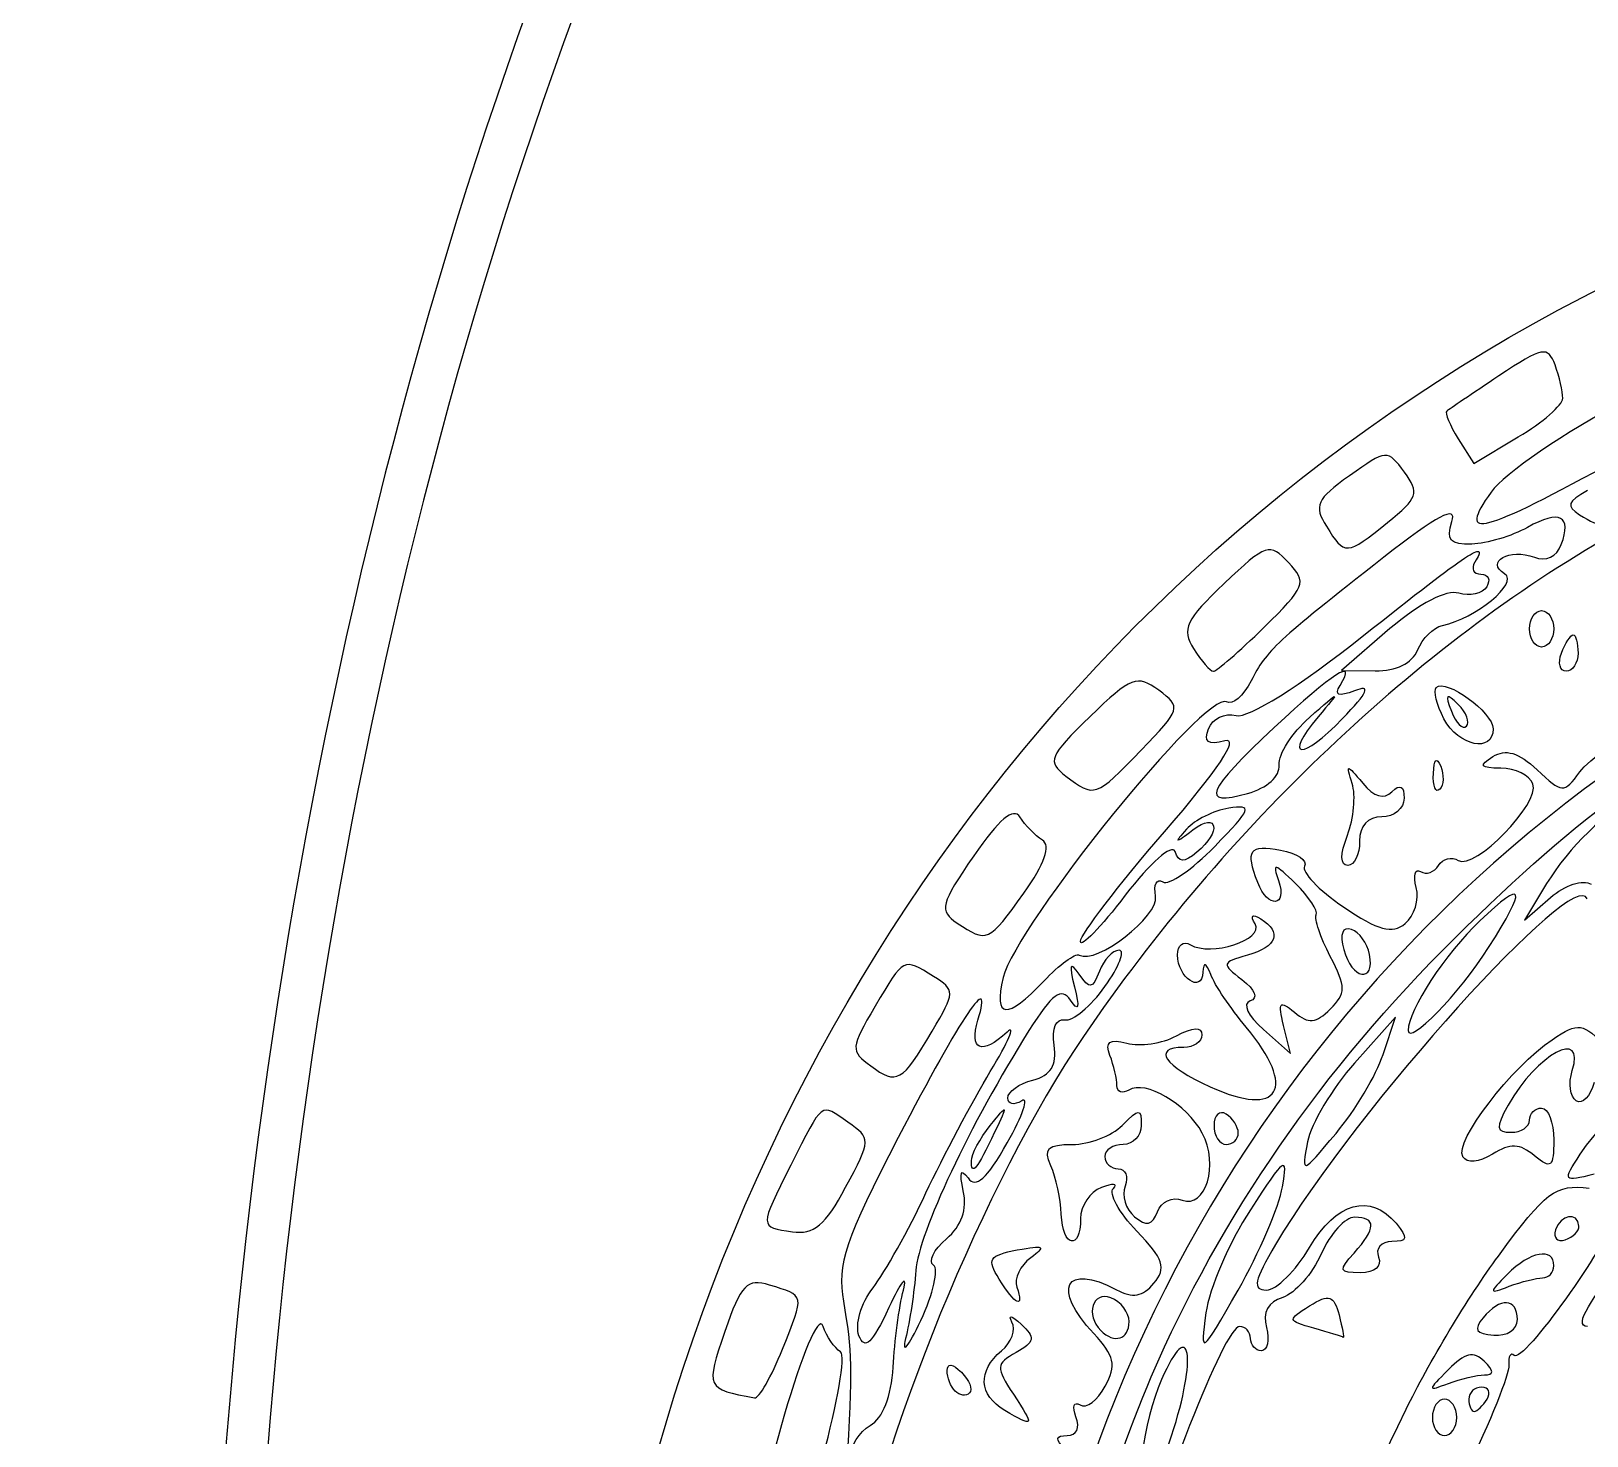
# Model space of a CAD drawing. Header units: millimetres. Extents: x 89 to 151, y 168 to 272.
# Drawn here: x 88.67 to 109.55, y 228.52 to 247.37 of the extents above; entities that cross this region are included whole.
import ezdxf

# ---------------------------------------------------------------- set-up
doc = ezdxf.new("R2010")
doc.units = ezdxf.units.MM
doc.layers.add('Layer_1', color=7, linetype='CONTINUOUS')

msp = doc.modelspace()

# ---------------------------------------------------------------- linework, layer by layer
at = {"layer": 'Layer_1', "color": 7}
for points in [[(109.22598, 242.443745)], [(106.87385, 240.775636)], [(105.2143, 239.366855)], [(108.77924, 239.350148)], [(109.20882, 239.024505)], [(107.82251, 238.335215)], [(107.63201, 238.142925)], [(103.56862, 237.721575)], [(105.42039, 237.52409)], [(101.99236, 235.801513)], [(106.63378, 234.98117)], [(108.23051, 235.072831)], [(102.26166, 234.623251)], [(100.7638, 233.950403)], [(106.81492, 233.637243)], [(99.632746, 232.729068)], [(104.87153, 232.583435)], [(101.28941, 232.209165)], [(107.88268, 232.268868)], [(105.46489, 231.860348)], [(109.44277, 231.335269)], [(100.78083, 230.809505)], [(101.66358, 230.621995)], [(108.95533, 230.639208)], [(108.61642, 230.079457)], [(103.40614, 230.051892)], [(105.88551, 229.963427)], [(98.754886, 229.682599)], [(108.17385, 229.336636)], [(101.07233, 229.119527)], [(101.73717, 228.861199)], [(108.20937, 229.010994)], [(107.80231, 228.766754)], [(103.97529, 228.520328)]]:
    msp.add_lwpolyline(points, close=True, dxfattribs=at)
for points in [[(107.82382, 241.900019), (108.03066, 241.568815), (108.62774, 241.924869)], [(106.90679, 239.352537), (106.25551, 238.792531), (106.70851, 238.786331)], [(107.48928, 237.409834), (107.48948, 237.409836)], [(106.33701, 236.580779), (106.33633, 236.58075)], [(109.0095, 235.930872), (108.71061, 235.442408), (109.0603, 235.743296)], [(106.81492, 233.637248), (106.98061, 234.139846), (106.43226, 233.522628)], [(105.2104, 233.972811), (105.5741, 233.651332), (105.4799, 234.026985)]]:
    msp.add_lwpolyline(points, dxfattribs=at)
at = {"layer": 'Layer_1', "color": 1}
for points in [[(121.03191, 271.867706), (108.898043, 271.867706), (97.958954, 259.685597), (93.315524, 241.001878)], [(93.315524, 241.001878), (88.672094, 222.318158), (91.238767, 200.812267), (99.818707, 186.512367)]]:
    msp.add_open_spline(points, degree=3, dxfattribs=at)
at = {"layer": 'Layer_1', "color": 7}
for points in [[(121.03191, 270.940979), (109.122938, 270.940979), (98.3866, 258.98466), (93.829234, 240.647235)], [(96.696886, 226.786507), (98.527536, 235.06116), (104.01123, 241.690606), (111.56251, 244.758076)], [(109.12188, 242.891131), (109.02628, 243.149535), (108.95705, 243.136002), (108.36878, 242.743913)], [(109.22593, 242.443745), (109.22657, 242.533295), (109.17973, 242.734619), (109.12188, 242.891131)], [(108.36878, 242.743913), (108.01247, 242.506433), (107.69757, 242.293927), (107.66896, 242.271678)], [(110.06665, 242.417995), (109.25235, 241.988654), (108.4414, 241.434143), (108.26452, 241.185746)], [(108.62774, 241.924869), (108.95613, 242.120699), (109.22534, 242.354193), (109.22598, 242.443745)], [(107.66896, 242.271678), (107.64036, 242.249428), (107.71006, 242.082181), (107.82382, 241.900019)], [(107.10025, 241.453486), (106.87574, 241.759517), (106.86092, 241.758531), (106.36363, 241.404426)], [(108.26452, 241.185746), (107.79645, 240.528389), (108.11236, 240.610759), (109.98326, 241.633892)], [(106.36363, 241.404426), (105.92094, 241.089196), (105.88143, 241.002543), (106.05429, 240.725766)], [(106.87385, 240.775636), (107.28339, 241.104273), (107.30624, 241.172703), (107.10025, 241.453486)], [(109.55952, 241.204496), (109.29004, 241.060274), (109.26824, 240.996537), (109.44917, 240.881931)], [(107.73896, 240.790968), (107.80976, 241.014037), (107.5398, 240.872318), (106.82292, 240.310075)], [(109.20503, 240.479968), (109.35417, 240.868636), (109.18733, 240.953768), (108.75247, 240.71096)], [(109.44917, 240.881931), (109.74958, 240.691673), (109.80636, 240.697323), (110.15488, 240.952171)], [(106.05429, 240.725766), (106.30171, 240.329567), (106.31932, 240.330637), (106.87385, 240.775636)], [(108.00538, 240.48667), (107.71424, 240.47727), (107.65927, 240.53993), (107.73896, 240.790968)], [(93.829234, 240.647235), (89.271868, 222.309809), (91.790969, 201.20252), (100.211883, 187.167662)], [(109.89175, 240.613569), (107.2959, 239.141946), (104.69231, 236.671664), (102.79356, 233.878836)], [(106.55683, 239.263323), (107.97359, 240.389222), (108.24649, 240.569183), (108.04657, 240.2457)], [(108.75247, 240.71096), (108.54331, 240.594182), (108.20712, 240.493257), (108.00538, 240.48667)], [(105.5468, 240.238867), (105.29272, 240.509247), (105.24705, 240.494373), (104.67997, 239.956552)], [(106.82292, 240.310075), (105.36533, 239.166912), (105.25615, 239.065175), (105.04524, 238.653541)], [(108.44592, 240.087526), (108.18168, 240.250841), (108.51472, 240.437237), (108.84458, 240.310654)], [(108.84458, 240.310654), (109.00105, 240.250614), (109.14251, 240.317054), (109.20503, 240.479968)], [(115.17826, 240.111943), (108.5562, 238.003628), (103.61727, 232.494186), (102.18853, 225.62174)], [(105.2143, 239.366855), (105.77638, 239.915716), (105.79777, 239.971807), (105.5468, 240.238867)], [(108.04657, 240.2457), (107.99117, 240.15615), (108.02777, 240.082879), (108.12797, 240.082879)], [(104.67997, 239.956552), (104.16871, 239.47168), (104.10908, 239.34441), (104.27137, 239.084541)], [(107.61043, 239.394683), (108.05951, 239.487743), (108.63892, 239.968243), (108.44592, 240.087526)], [(108.20527, 239.913434), (108.14767, 239.820234), (107.97848, 239.781916), (107.82931, 239.828264)], [(108.12797, 240.082879), (108.22808, 240.082879), (108.26288, 240.006629), (108.20527, 239.913434)], [(107.82931, 239.828264), (107.66675, 239.878784), (107.29714, 239.688176), (106.90679, 239.352537)], [(108.77924, 239.350148), (108.77924, 239.484476), (108.85244, 239.59438), (108.94207, 239.59438)], [(108.94207, 239.59438), (109.03157, 239.59438), (109.10489, 239.484477), (109.10489, 239.350148)], [(104.53748, 238.780261), (104.57938, 238.780261), (104.88389, 239.044229), (105.2143, 239.366855)], [(104.84137, 238.186991), (105.00616, 238.145631), (105.69151, 238.575655), (106.55683, 239.263323)], [(107.27838, 239.065154), (107.34268, 239.221869), (107.49208, 239.370157), (107.61043, 239.394683)], [(108.94207, 239.105916), (108.85247, 239.105916), (108.77924, 239.215819), (108.77924, 239.350148)], [(109.10489, 239.350148), (109.10489, 239.21582), (109.03169, 239.105916), (108.94207, 239.105916)], [(109.20882, 239.024505), (109.26042, 239.158832), (109.33137, 239.268736), (109.36654, 239.268736)], [(109.36654, 239.268736), (109.40174, 239.268736), (109.43054, 239.158834), (109.43054, 239.024505)], [(104.27137, 239.084541), (104.37595, 238.917187), (104.49564, 238.780261), (104.53748, 238.780261)], [(106.70851, 238.786331), (106.99099, 238.782531), (107.20552, 238.887482), (107.27838, 239.065154)], [(106.23838, 238.589723), (106.47709, 238.97598), (106.13888, 238.760346), (105.35298, 238.025238)], [(109.27282, 238.780273), (109.18612, 238.780273), (109.15736, 238.890176), (109.20882, 239.024505)], [(109.43054, 239.024505), (109.43054, 238.890178), (109.35954, 238.780273), (109.27282, 238.780273)], [(103.80409, 238.525381), (103.51571, 238.738824), (103.43377, 238.707473), (102.883, 238.172929)], [(105.04524, 238.653541), (104.94066, 238.449541), (104.79206, 238.32164), (104.71493, 238.369316)], [(107.52903, 238.561259), (107.65788, 238.690056), (108.29076, 238.230684), (108.29076, 238.008403)], [(107.78042, 235.201865), (109.49549, 236.896814), (110.58058, 237.679917), (112.67989, 238.737786)], [(104.71493, 238.369316), (104.44586, 238.535608), (101.8904, 235.380779), (101.7176, 234.668981)], [(103.56862, 237.721575), (104.10349, 238.27342), (104.1108, 238.298371), (103.80409, 238.525381)], [(105.82632, 238.159839), (106.25054, 238.533709), (106.25126, 238.533763), (105.94323, 238.168639)], [(106.43202, 238.518713), (106.21454, 238.435263), (106.15615, 238.456673), (106.23838, 238.589723)], [(106.26707, 238.141029), (106.61556, 238.504776), (106.65983, 238.606133), (106.43202, 238.518713)], [(107.63203, 238.142925), (107.53203, 238.329698), (107.48573, 238.517948), (107.52903, 238.561259)], [(107.82252, 238.335219), (107.66171, 238.494828), (107.64301, 238.476126), (107.73132, 238.244069)], [(104.4726, 238.009997), (104.5246, 238.145221), (104.69043, 238.224868), (104.84137, 238.186991)], [(107.73132, 238.244069), (107.79242, 238.083491), (107.88351, 237.993125), (107.93365, 238.043256)], [(107.93365, 238.043256), (107.98375, 238.093396), (107.93374, 238.224767), (107.82251, 238.335215)], [(102.883, 238.172929), (102.32981, 237.636043), (102.30214, 237.568191), (102.55736, 237.374301)], [(105.35298, 238.025238), (104.43532, 237.166879), (104.35291, 236.964073), (104.99361, 237.140963)], [(104.6928, 237.846392), (104.46176, 237.785972), (104.4033, 237.829402), (104.4726, 238.009997)], [(105.42043, 237.524141), (105.40863, 237.666869), (105.59154, 237.952935), (105.82632, 238.159839)], [(105.94323, 238.168639), (105.46588, 237.602827), (105.72988, 237.580324), (106.26707, 238.141029)], [(108.29076, 238.008403), (108.29076, 237.678578), (107.8302, 237.77263), (107.63201, 238.142925)], [(109.45386, 237.428992), (109.57549, 237.59442), (110.0413, 237.917589), (110.48905, 238.147147)], [(103.88112, 236.625334), (104.59962, 237.456815), (104.89347, 237.89887), (104.6928, 237.846392)], [(102.55736, 237.374301), (102.94367, 237.080809), (102.94951, 237.082811), (103.56862, 237.721575)], [(107.48948, 237.409836), (107.49748, 237.599514), (107.53578, 237.638095), (107.58788, 237.508206)], [(108.39564, 237.480126), (108.1148, 237.482126), (108.09388, 237.512426), (108.28844, 237.635453)], [(108.28844, 237.635453), (108.45932, 237.743492), (108.63312, 237.691563), (108.88146, 237.458252)], [(104.99361, 237.140963), (105.25924, 237.214293), (105.43283, 237.370137), (105.42039, 237.52409)], [(106.40053, 237.27274), (106.31563, 237.542304), (106.32393, 237.542719), (106.54102, 237.27984)], [(107.57478, 237.196131), (107.52068, 237.142031), (107.48218, 237.238201), (107.48928, 237.409834)], [(107.58788, 237.508206), (107.63488, 237.390667), (107.62908, 237.250236), (107.57478, 237.196131)], [(108.82466, 237.26893), (108.78056, 237.383714), (108.58755, 237.478755), (108.39564, 237.480126)], [(108.88146, 237.458252), (109.22143, 237.138867), (109.23991, 237.137922), (109.45386, 237.428992)], [(106.33633, 236.58075), (106.42123, 236.803851), (106.44996, 237.115246), (106.40053, 237.27274)], [(106.54102, 237.27984), (106.69455, 237.093932), (106.826, 237.054921), (106.93423, 237.163154)], [(106.93423, 237.163154), (107.04248, 237.271377), (107.0968, 237.242274), (107.0968, 237.076084)], [(107.82457, 236.242825), (108.04567, 236.106178), (108.92474, 237.008119), (108.82466, 237.26893)], [(104.55641, 236.430214), (105.05355, 236.943149), (105.07165, 236.992881), (104.74282, 236.942697)], [(107.0968, 237.076084), (107.0968, 236.938771), (106.96248, 236.826424), (106.7983, 236.826424)], [(110.29766, 237.168989), (109.76745, 236.864856), (109.31481, 236.429793), (109.0095, 235.930872)], [(101.94161, 236.825012), (101.85821, 236.960019), (101.65751, 236.791472), (101.32323, 236.305602)], [(102.24338, 236.514989), (102.14538, 236.575579), (102.00955, 236.715088), (101.94161, 236.825012)], [(104.74282, 236.942697), (104.54252, 236.912127), (104.28805, 236.785407), (104.17732, 236.661091)], [(104.26092, 236.650721), (104.59776, 236.905608), (104.65027, 236.627351), (104.31752, 236.351135)], [(106.7983, 236.826424), (106.60834, 236.826424), (106.4998, 236.708005), (106.4998, 236.500782)], [(102.75488, 235.155306), (102.75488, 235.246996), (103.26169, 235.908512), (103.88112, 236.625334)], [(104.17732, 236.661091), (104.00676, 236.469597), (104.01954, 236.468005), (104.26092, 236.650721)], [(106.34101, 236.175138), (106.23906, 236.175138), (106.23735, 236.320337), (106.33701, 236.580779)], [(101.99236, 235.801513), (102.27445, 236.197975), (102.36051, 236.442597), (102.24338, 236.514989)], [(104.02248, 236.361505), (103.98588, 236.47146), (103.68562, 236.207544), (103.35536, 235.775013)], [(103.8579, 235.953568), (103.9393, 235.903288), (104.25358, 236.117781), (104.55641, 236.430214)], [(104.31752, 236.351135), (104.14288, 236.206194), (104.07344, 236.208635), (104.02248, 236.361505)], [(105.1333, 235.944152), (104.96551, 236.381403), (105.0198, 236.45835), (105.43963, 236.378101)], [(105.43963, 236.378101), (105.66246, 236.335501), (105.80711, 236.239689), (105.76106, 236.165181)], [(106.4998, 236.500782), (106.4998, 236.321678), (106.4283, 236.175138), (106.34101, 236.175138)], [(101.32323, 236.305602), (100.87484, 235.653896), (100.85385, 235.569002), (101.09962, 235.40184)], [(105.63996, 235.930832), (105.35826, 236.208993), (105.32494, 236.214929), (105.41144, 235.971532)], [(109.55363, 235.72487), (109.40032, 236.184794), (106.47486, 232.940563), (105.37142, 231.086963)], [(105.76106, 236.165181), (105.71496, 236.090681), (105.94927, 235.844922), (106.28164, 235.619071)], [(107.25906, 235.878979), (107.21646, 236.042075), (107.24296, 236.137585), (107.31796, 236.091225)], [(107.31796, 236.091225), (107.39306, 236.044865), (107.50111, 236.082525), (107.55825, 236.175065)], [(107.55825, 236.175065), (107.61545, 236.267545), (107.73525, 236.298036), (107.82457, 236.242825)], [(109.46074, 232.298297), (110.27016, 233.538041), (114.34661, 236.266724), (115.12939, 236.092756)], [(103.7616, 235.760847), (103.7333, 235.917122), (103.7766, 236.003846), (103.8579, 235.953568)], [(105.41144, 235.971532), (105.53754, 235.616709), (105.26909, 235.590273), (105.1333, 235.944152)], [(105.9175, 235.512105), (105.9462, 235.563305), (105.8213, 235.75173), (105.63996, 235.930832)], [(108.23048, 235.072831), (108.75209, 235.893672), (108.71585, 236.004918), (108.11344, 235.432172)], [(109.0603, 235.743296), (109.25757, 235.913031), (109.4964, 235.990779), (109.60824, 235.921665)], [(101.09962, 235.40184), (101.49742, 235.131284), (101.52394, 235.143158), (101.99236, 235.801513)], [(102.73781, 234.970615), (102.96915, 234.842027), (103.81052, 235.491455), (103.7616, 235.760847)], [(103.35536, 235.775013), (103.0251, 235.342481), (102.75488, 235.063615), (102.75488, 235.155306)], [(107.11127, 235.395438), (107.23514, 235.498294), (107.30171, 235.715885), (107.25906, 235.878979)], [(105.09744, 235.390894), (105.02834, 235.502699), (105.05744, 235.528822), (105.17224, 235.457914)], [(106.10671, 234.953607), (105.97389, 235.209584), (105.88876, 235.460909), (105.9175, 235.512105)], [(106.28164, 235.619071), (106.75124, 235.299968), (106.93617, 235.250118), (107.11127, 235.395438)], [(104.22968, 235.111012), (104.49827, 234.945011), (105.22762, 235.180252), (105.09744, 235.390894)], [(105.17224, 235.457914), (105.46548, 235.276686), (105.39462, 235.082973), (104.99388, 234.970216)], [(106.39044, 235.316105), (106.26907, 235.356495), (106.23159, 235.257725), (106.28731, 235.04466)], [(106.6338, 234.981164), (106.6048, 235.13046), (106.49533, 235.281182), (106.39044, 235.316105)], [(108.11344, 235.432172), (107.64781, 234.989479), (107.15106, 234.22952), (107.15106, 233.959875)], [(103.70456, 229.31307), (104.63196, 231.464194), (106.00348, 233.445746), (107.78042, 235.201865)], [(104.05759, 234.973128), (104.05759, 235.107456), (104.13499, 235.169503), (104.22968, 235.111012)], [(100.78232, 234.68362), (100.37206, 234.939824), (100.3897, 234.948801), (99.997436, 234.283978)], [(102.26167, 234.623304), (102.46941, 234.844424), (102.68368, 235.000713), (102.73781, 234.970615)], [(102.73543, 234.714302), (102.61249, 234.893222), (102.59674, 234.850795), (102.67353, 234.546918)], [(103.27182, 235.035376), (103.18572, 235.035376), (103.06691, 234.909203), (103.00775, 234.755002)], [(103.08262, 234.549899), (103.27274, 234.816911), (103.35789, 235.035376), (103.27182, 235.035376)], [(104.39609, 234.740775), (104.37849, 234.448491), (104.05759, 234.668745), (104.05759, 234.973128)], [(104.50172, 234.709675), (104.43812, 234.877131), (104.40492, 234.886906), (104.39609, 234.740775)], [(104.99388, 234.970216), (104.64685, 234.872586), (104.64302, 234.855262), (104.92108, 234.642029)], [(106.10654, 234.246573), (106.32011, 234.460137), (106.32012, 234.542237), (106.10671, 234.953607)], [(106.28731, 235.04466), (106.39136, 234.646692), (106.70998, 234.588307), (106.63378, 234.98117)], [(107.15106, 233.959875), (107.15106, 233.748267), (107.84057, 234.45918), (108.23051, 235.072831)], [(101.37819, 234.099148), (101.58872, 234.795976), (101.162, 234.167158), (100.30872, 232.523175)], [(100.76372, 233.950403), (101.0756, 234.478995), (101.07613, 234.50013), (100.78232, 234.68362)], [(101.7176, 234.668981), (101.58288, 234.11405), (101.7686, 234.09844), (102.26166, 234.623251)], [(103.00775, 234.755002), (102.91515, 234.513535), (102.87732, 234.507886), (102.73543, 234.714302)], [(104.97732, 234.005193), (104.76678, 234.258331), (104.55276, 234.575348), (104.50172, 234.709675)], [(102.61943, 234.366647), (102.49675, 234.544192), (102.37592, 234.455817), (102.06307, 233.959593)], [(102.54237, 234.102141), (102.6493, 234.081391), (102.89249, 234.282886), (103.08262, 234.549899)], [(102.67353, 234.546918), (102.74613, 234.259719), (102.73013, 234.206638), (102.61943, 234.366647)], [(104.92108, 234.642029), (105.10007, 234.504782), (105.14286, 234.392985), (105.03064, 234.355603)], [(99.997436, 234.283978), (99.667426, 233.724655), (99.664516, 233.684911), (99.938936, 233.484311)], [(105.03064, 234.355603), (104.92331, 234.319823), (104.99824, 234.160388), (105.2104, 233.972811)], [(105.4799, 234.026985), (105.4005, 234.343517), (105.4235, 234.371343), (105.62533, 234.203793)], [(105.62533, 234.203793), (105.81615, 234.045427), (105.91411, 234.054136), (106.10654, 234.246573)], [(101.76861, 233.936328), (101.4308, 233.621872), (101.25603, 233.694764), (101.37819, 234.099148)], [(101.54404, 233.407159), (101.7878, 233.81014), (101.88886, 234.048267), (101.76861, 233.936328)], [(102.40078, 233.761478), (102.36888, 233.989434), (102.42518, 234.124864), (102.54237, 234.102141)], [(109.08371, 233.835898), (109.44461, 234.075024), (109.49216, 234.067956), (109.81641, 233.726979)], [(102.79356, 233.878836), (101.46869, 231.93011), (100.06196, 228.493212), (99.636556, 226.165708)], [(99.938936, 233.484311), (100.2921, 233.226079), (100.35862, 233.26367), (100.7638, 233.950403)], [(102.06307, 233.959593), (101.27614, 232.711362), (100.5807, 231.235902), (100.5448, 230.738395)], [(103.14919, 233.626128), (103.07949, 233.807828), (103.13869, 233.84988), (103.37678, 233.787628)], [(103.37678, 233.787628), (103.55381, 233.741338), (103.85267, 233.785928), (104.04093, 233.886658)], [(104.04093, 233.886658), (104.26745, 234.007884), (104.38322, 234.012844), (104.38322, 233.901298)], [(104.38322, 233.901298), (104.38322, 233.808598), (104.27326, 233.732748), (104.13898, 233.732748)], [(104.49213, 233.204186), (105.42853, 232.779751), (105.66791, 233.174926), (104.97732, 234.005193)], [(107.88277, 232.268855), (107.76494, 232.459476), (108.54756, 233.480641), (109.08371, 233.835898)], [(109.35334, 233.420856), (109.53671, 233.998599), (108.88137, 233.644703), (108.49279, 232.956143)], [(102.11584, 233.294728), (102.35837, 233.358158), (102.4388, 233.489902), (102.40078, 233.761478)], [(103.24339, 233.221346), (103.24339, 233.308846), (103.20099, 233.49101), (103.14919, 233.626128)], [(104.13898, 233.732748), (103.70965, 233.732748), (103.8763, 233.483315), (104.49213, 233.204186)], [(106.18339, 232.578904), (106.4396, 232.884561), (106.72379, 233.360813), (106.81492, 233.637243)], [(106.43226, 233.522628), (106.13065, 233.183159), (105.84646, 232.706907), (105.80071, 232.464291)], [(109.40534, 233.015634), (109.32224, 233.066934), (109.29892, 233.249289), (109.35334, 233.420856)], [(100.68056, 231.778946), (100.91171, 232.27148), (101.30028, 233.004175), (101.54404, 233.407159)], [(101.77793, 233.052921), (101.77793, 233.137321), (101.92999, 233.246128), (102.11584, 233.294728)], [(103.40285, 233.160776), (103.31525, 233.106576), (103.24339, 233.133826), (103.24339, 233.221346)], [(104.38843, 232.583099), (104.17885, 232.974701), (103.62604, 233.298717), (103.40285, 233.160776)], [(109.64523, 233.262545), (109.59633, 233.075439), (109.48835, 232.964329), (109.40534, 233.015634)], [(99.632716, 232.729068), (99.260816, 232.989559), (99.307266, 233.024587), (98.867176, 232.151787)], [(101.77164, 232.453881), (101.98086, 232.826132), (102.06787, 233.078676), (101.96498, 233.015091)], [(101.96498, 233.015091), (101.86211, 232.951501), (101.77793, 232.968521), (101.77793, 233.052921)], [(101.54267, 232.684054), (101.78144, 232.982067), (101.78482, 232.976871), (101.60197, 232.593064)], [(103.31318, 232.686023), (103.54579, 232.918626), (103.56904, 232.918626), (103.56904, 232.686023)], [(104.70871, 232.837275), (104.61911, 232.892625), (104.54589, 232.823685), (104.54589, 232.684064)], [(104.87153, 232.583435), (104.87153, 232.667695), (104.79833, 232.78193), (104.70871, 232.837275)], [(108.49279, 232.956143), (108.3203, 232.650474), (108.32673, 232.593047), (108.53349, 232.593047)], [(108.77909, 232.755868), (108.77909, 232.845418), (108.85229, 232.91869), (108.94193, 232.91869)], [(108.94193, 232.91869), (109.03143, 232.91869), (109.10475, 232.726544), (109.10475, 232.4917)], [(99.602546, 231.855033), (99.946946, 232.498872), (99.947286, 232.508738), (99.632746, 232.729068)], [(101.60197, 232.593064), (101.36461, 232.094663), (101.28941, 232.002293), (101.28941, 232.209165)], [(101.28947, 232.209159), (101.28947, 232.296519), (101.40335, 232.510222), (101.54267, 232.684054)], [(102.64447, 232.430162), (102.87155, 232.430162), (103.17246, 232.5453), (103.31318, 232.686023)], [(103.56904, 232.686023), (103.56904, 232.5453), (103.45909, 232.430162), (103.32482, 232.430162)], [(104.11803, 231.682943), (104.43405, 231.561678), (104.61417, 232.161288), (104.38843, 232.583099)], [(104.54589, 232.684064), (104.54589, 232.544452), (104.61909, 232.430223), (104.70871, 232.430223)], [(104.70871, 232.430223), (104.79821, 232.430223), (104.87153, 232.499163), (104.87153, 232.583435)], [(105.80071, 232.464291), (105.71801, 232.025631), (105.72011, 232.026272), (106.18339, 232.578904)], [(108.53349, 232.593047), (108.66857, 232.593047), (108.77909, 232.666317), (108.77909, 232.755868)], [(100.30872, 232.523175), (99.598966, 231.155727), (99.485406, 230.816866), (99.572036, 230.325089)], [(101.24483, 231.981534), (101.35032, 231.834277), (101.49769, 231.966444), (101.77164, 232.453881)], [(102.35711, 232.145225), (102.25607, 232.374666), (102.31211, 232.430162), (102.64447, 232.430162)], [(103.32482, 232.430162), (103.19048, 232.430162), (103.08058, 232.356892), (103.08058, 232.267341)], [(108.84728, 232.278378), (108.64737, 232.444295), (108.52171, 232.449496), (108.28496, 232.301658)], [(109.10475, 232.4917), (109.10475, 232.120869), (109.07085, 232.092812), (108.84728, 232.278378)], [(109.55726, 229.987888), (109.15907, 229.987888), (110.60369, 231.601382), (111.75108, 232.438163)], [(103.08058, 232.267341), (103.08058, 232.177791), (103.16168, 232.104519), (103.26083, 232.104519)], [(105.46489, 231.860348), (105.54059, 232.29998), (105.49759, 232.269334), (105.03374, 231.553814)], [(108.28496, 232.301658), (108.09467, 232.18282), (107.94349, 232.170499), (107.88268, 232.268868)], [(109.64859, 232.031012), (109.2279, 231.925426), (109.2224, 231.933232), (109.46074, 232.298297)], [(98.867176, 232.151787), (98.441546, 231.307693), (98.441146, 231.325125), (98.887876, 231.258491)], [(101.18183, 231.807691), (101.12663, 232.058423), (101.14783, 232.11705), (101.24483, 231.981534)], [(102.49665, 231.49394), (102.48865, 231.695432), (102.42605, 231.98851), (102.35711, 232.145225)], [(103.26083, 232.104519), (103.36003, 232.104519), (103.40095, 231.99997), (103.35193, 231.872192)], [(98.887876, 231.258491), (99.173916, 231.215821), (99.330566, 231.346581), (99.602546, 231.855033)], [(99.969846, 230.506689), (100.12957, 230.713897), (100.44939, 231.286412), (100.68056, 231.778946)], [(100.95517, 231.163882), (101.15851, 231.337989), (101.23653, 231.559599), (101.18183, 231.807691)], [(103.03492, 231.85147), (102.88093, 231.79239), (102.75494, 231.605333), (102.75494, 231.43581)], [(103.19546, 231.83953), (103.26116, 231.90521), (103.18846, 231.91062), (103.03492, 231.85147)], [(103.51018, 231.266937), (103.27139, 231.516175), (103.12977, 231.773842), (103.19546, 231.83953)], [(103.35193, 231.872192), (103.30283, 231.744405), (103.35993, 231.559368), (103.47828, 231.460983)], [(104.86929, 230.476369), (105.15057, 230.968903), (105.41858, 231.591694), (105.46489, 231.860348)], [(105.82705, 231.046257), (106.18615, 231.654882), (106.64641, 231.783941), (106.98838, 231.371899)], [(108.3617, 230.932859), (109.00213, 231.802822), (109.12711, 231.896366), (109.57869, 231.843788)], [(103.78809, 231.527743), (103.83989, 231.662846), (103.98841, 231.732687), (104.11803, 231.682943)], [(105.03374, 231.553814), (104.75031, 231.116565), (104.48228, 230.493774), (104.43814, 230.169834)], [(102.75494, 231.43581), (102.75494, 230.997571), (102.51362, 231.051879), (102.49665, 231.49394)], [(103.47828, 231.460983), (103.63946, 231.327217), (103.7176, 231.344048), (103.78809, 231.527743)], [(106.43285, 231.453311), (106.30597, 231.453311), (106.10459, 231.232642), (105.98521, 230.962935)], [(106.42485, 230.971852), (106.72452, 231.302988), (106.72681, 231.453311), (106.43285, 231.453311)], [(106.98838, 231.371899), (107.1541, 231.17221), (107.14382, 231.127667), (106.93198, 231.127667)], [(109.84449, 231.369613), (109.88949, 231.156805), (108.6883, 229.481926), (108.57324, 229.596976)], [(109.44273, 231.335268), (109.42263, 231.529954), (109.19927, 231.492249), (109.12931, 231.282348)], [(109.2596, 231.152095), (109.36706, 231.187915), (109.44949, 231.270343), (109.44277, 231.335269)], [(100.78082, 230.8095), (100.70612, 230.85839), (100.78482, 231.01786), (100.95517, 231.163882)], [(103.73959, 230.567079), (103.90926, 230.771516), (103.87001, 230.891407), (103.51018, 231.266937)], [(106.93198, 231.127667), (106.78779, 231.127667), (106.70854, 231.034847), (106.75325, 230.918326)], [(109.12931, 231.282348), (109.09351, 231.174886), (109.15211, 231.116271), (109.2596, 231.152095)], [(101.66358, 230.621995), (101.49499, 230.891953), (101.52527, 230.94083), (101.90625, 231.013658)], [(102.08614, 230.908729), (101.94565, 230.805255), (101.86156, 230.629005), (101.89927, 230.517065)], [(101.90625, 231.013658), (102.26474, 231.082188), (102.29648, 231.063678), (102.08614, 230.908729)], [(105.37142, 231.086963), (105.08287, 230.602248), (105.05772, 230.476383), (105.24939, 230.476383)], [(105.24939, 230.476383), (105.38218, 230.476383), (105.64212, 230.732826), (105.82705, 231.046257)], [(105.98521, 230.962935), (105.86581, 230.693229), (105.63317, 230.429722), (105.46821, 230.377365)], [(106.51025, 230.708985), (106.22296, 230.708985), (106.21344, 230.738295), (106.42485, 230.971852)], [(106.75325, 230.918326), (106.80205, 230.791064), (106.70685, 230.708985), (106.51025, 230.708985)], [(107.12399, 228.876523), (107.41219, 229.474269), (107.96916, 230.399619), (108.3617, 230.932859)], [(109.10489, 230.802029), (109.10489, 231.053049), (108.78598, 230.99513), (108.48267, 230.689029)], [(100.37747, 230.476377), (100.43467, 230.700255), (100.34687, 230.594139), (100.18255, 230.24057)], [(100.5448, 230.738395), (100.5247, 230.459963), (100.4629, 230.048982), (100.4074, 229.825103)], [(100.61154, 230.069334), (100.7793, 230.427541), (100.85549, 230.760618), (100.78083, 230.809505)], [(102.93171, 229.891644), (102.3641, 230.495835), (102.54736, 230.848878), (103.23701, 230.479789)], [(108.95537, 230.639207), (109.03767, 230.639207), (109.10489, 230.712477), (109.10489, 230.802029)], [(98.579396, 230.543084), (98.278246, 230.635504), (98.196106, 230.550084), (97.981916, 229.921443)], [(98.754886, 229.682599), (99.054026, 230.430255), (99.061166, 230.395232), (98.579396, 230.543084)], [(99.781556, 229.863831), (99.724956, 230.011245), (99.808956, 230.297998), (99.969846, 230.506689)], [(101.89927, 230.517065), (102.00017, 230.217528), (101.88377, 230.269329), (101.66358, 230.621995)], [(103.23701, 230.479789), (103.45442, 230.363444), (103.59015, 230.387019), (103.73959, 230.567079)], [(108.48267, 230.689029), (108.22668, 230.430675), (108.22827, 230.420361), (108.50757, 230.526209)], [(108.50757, 230.526209), (108.67161, 230.588369), (108.87311, 230.639208), (108.95533, 230.639208)], [(99.300966, 229.987966), (99.176446, 230.352499), (98.358686, 227.55466), (98.358686, 226.763844)], [(99.572036, 230.325089), (99.690656, 229.651488), (99.694456, 229.452573), (99.614936, 228.065151)], [(100.23925, 229.439973), (100.25815, 229.786115), (100.32035, 230.252497), (100.37747, 230.476377)], [(103.16191, 230.372427), (102.9171, 230.466377), (102.81705, 230.142808), (103.02623, 229.933631)], [(103.40614, 230.051896), (103.40614, 230.176638), (103.29618, 230.320881), (103.16191, 230.372427)], [(104.43814, 230.169834), (104.35914, 229.590172), (104.36594, 229.595021), (104.86929, 230.476369)], [(105.46821, 230.377365), (105.2701, 230.314485), (105.19579, 230.176955), (105.24933, 229.972223)], [(105.82821, 230.263832), (106.09243, 230.428243), (106.15364, 230.409342), (106.22362, 230.141714)], [(108.61642, 230.079452), (108.61642, 230.37038), (108.38766, 230.382262), (108.15619, 230.103362)], [(100.18255, 230.24057), (99.957846, 229.757233), (99.858346, 229.663748), (99.781556, 229.863831)], [(101.83361, 230.047061), (101.77661, 230.148855), (101.83261, 230.135981), (101.95747, 230.018471)], [(103.97529, 228.520328), (104.32663, 229.57812), (104.22502, 230.156967), (103.84263, 229.27603)], [(105.88551, 229.963427), (105.529, 230.065471), (105.52691, 230.076374), (105.82821, 230.263832)], [(106.22362, 230.141714), (106.26912, 229.967564), (106.29502, 229.832382), (106.28092, 229.841309)], [(108.15619, 230.103362), (108.02431, 229.94445), (108.05919, 229.887321), (108.29908, 229.869249)], [(108.29908, 229.869249), (108.47759, 229.855799), (108.61642, 229.947749), (108.61642, 230.079457)], [(97.981916, 229.921443), (97.722706, 229.160721), (97.728396, 229.148032), (98.381716, 229.029878)], [(99.533836, 229.645925), (99.451736, 229.699725), (99.346886, 229.853638), (99.300966, 229.987966)], [(100.4074, 229.825103), (100.3519, 229.601223), (100.4437, 229.711132), (100.61154, 230.069334)], [(101.69467, 229.660776), (101.82802, 229.77144), (101.89054, 229.945267), (101.83361, 230.047061)], [(101.95747, 230.018471), (102.15115, 229.836505), (102.14115, 229.780136), (101.89017, 229.638535)], [(103.08637, 229.1846), (103.23905, 229.469882), (103.21207, 229.593224), (102.93171, 229.891644)], [(103.02623, 229.933631), (103.20878, 229.751074), (103.40614, 229.81251), (103.40614, 230.051892)], [(104.89074, 229.98792), (104.68647, 229.98792), (103.79502, 227.701687), (103.41495, 226.203104)], [(105.03526, 229.825098), (105.03526, 229.914648), (104.97016, 229.98792), (104.89074, 229.98792)], [(105.24933, 229.972223), (105.29393, 229.801753), (105.26403, 229.662277), (105.18283, 229.662277)], [(106.28092, 229.841309), (106.26692, 229.850209), (106.08898, 229.905179), (105.88551, 229.963427)], [(98.381716, 229.029878), (98.439216, 229.019508), (98.607086, 229.313215), (98.754886, 229.682599)], [(101.73717, 228.861199), (101.38833, 229.064382), (101.37092, 229.392078), (101.69467, 229.660776)], [(105.18283, 229.662277), (105.10163, 229.662277), (105.03526, 229.735547), (105.03526, 229.825098)], [(108.17084, 229.521555), (108.03284, 229.659566), (107.91099, 229.630907), (107.69052, 229.408556)], [(98.693136, 226.422336), (99.037916, 227.066578), (99.684826, 229.547071), (99.533836, 229.645925)], [(100.96382, 229.396323), (100.96382, 229.49834), (101.03962, 229.488733), (101.15649, 229.371903)], [(101.89017, 229.638535), (101.61734, 229.48464), (101.61458, 229.442986), (101.85317, 229.078802)], [(108.50184, 229.469583), (108.51084, 229.351677), (108.25191, 228.703491), (107.92731, 228.029178)], [(108.17384, 229.336637), (108.30638, 229.336637), (108.3056, 229.386947), (108.17084, 229.521555)], [(108.57324, 229.596976), (108.52534, 229.644816), (108.49334, 229.587576), (108.50184, 229.469583)], [(99.933106, 228.658483), (100.1021, 228.753063), (100.21795, 229.048763), (100.23925, 229.439973)], [(101.07233, 229.119527), (101.01263, 229.179227), (100.96382, 229.303786), (100.96382, 229.396323)], [(101.15649, 229.371903), (101.26251, 229.265936), (101.3113, 229.141375), (101.265, 229.095107)], [(102.44867, 224.99473), (102.41257, 225.554638), (103.09314, 227.894856), (103.70456, 229.31307)], [(103.84263, 229.27603), (103.59604, 228.707938), (103.46511, 227.708408), (103.63729, 227.708408)], [(107.69052, 229.408556), (107.40517, 229.120783), (107.40528, 229.114482), (107.69352, 229.223637)], [(107.69352, 229.223637), (107.85756, 229.285797), (108.07371, 229.336636), (108.17385, 229.336636)], [(101.265, 229.095107), (101.2187, 229.048837), (101.13203, 229.059827), (101.07233, 229.119527)], [(101.85317, 229.078802), (102.14209, 228.63785), (102.137, 228.628295), (101.73717, 228.861199)], [(102.74863, 228.933463), (102.83273, 228.881533), (102.98464, 228.994543), (103.08637, 229.1846)], [(108.13757, 229.173816), (108.04267, 229.173816), (107.96513, 229.100546), (107.96513, 229.010994)], [(108.20937, 229.010994), (108.26477, 229.100544), (108.23237, 229.173816), (108.13757, 229.173816)], [(102.69283, 228.775201), (102.63953, 228.914181), (102.66463, 228.985398), (102.74863, 228.933463)], [(106.32596, 227.817093), (106.53086, 227.612182), (106.48514, 227.551481), (107.12399, 228.876523)], [(107.63949, 229.010986), (107.54999, 229.010986), (107.47667, 228.901083), (107.47667, 228.766754)], [(107.80231, 228.766754), (107.80231, 228.901082), (107.72911, 229.010986), (107.63949, 229.010986)], [(107.96513, 229.010994), (107.96513, 228.921444), (107.99743, 228.848174), (108.03693, 228.848174)], [(108.03693, 228.848174), (108.07643, 228.848174), (108.15397, 228.921444), (108.20937, 229.010994)], [(99.672696, 228.229495), (99.665696, 228.38176), (99.783566, 228.574804), (99.933106, 228.658483)], [(102.57697, 228.522513), (102.70241, 228.522513), (102.74996, 228.626262), (102.69283, 228.775201)], [(107.47667, 228.766754), (107.47667, 228.632428), (107.54987, 228.522522), (107.63949, 228.522522)], [(107.63949, 228.522522), (107.72909, 228.522522), (107.80231, 228.632425), (107.80231, 228.766754)], [(102.54677, 228.339852), (102.41176, 228.474853), (102.41962, 228.522513), (102.57697, 228.522513)], [(103.63729, 227.708408), (103.67479, 227.708408), (103.82697, 228.073772), (103.97529, 228.520328)]]:
    msp.add_open_spline(points, degree=3, dxfattribs=at)

doc.saveas('drawing.dxf')
